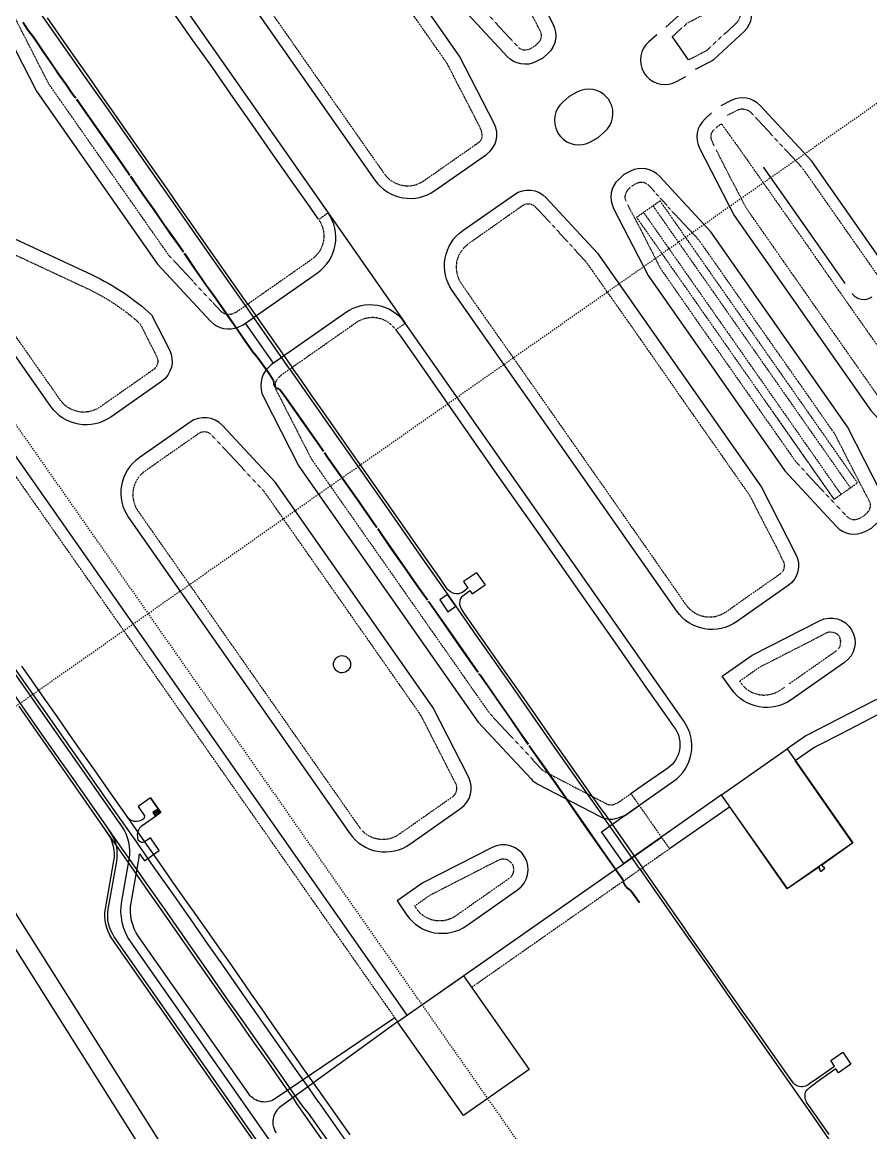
# Model space of a CAD drawing. Header units: millimetres. Extents: x 152904052 to 153933663, y 538271515 to 539240469.
# Drawn here: x 153549156 to 153558042, y 539077776 to 539089405 of the extents above; entities that cross this region are included whole.
import ezdxf

# ---------------------------------------------------------------- set-up
doc = ezdxf.new("R2010")
doc.units = ezdxf.units.MM
doc.linetypes.add('HIDDEN', pattern=[5.08, 2.54, -2.54])
doc.layers.add('BORD', color=7, linetype='Continuous')

msp = doc.modelspace()

# ---------------------------------------------------------------- linework, layer by layer
at = {"layer": 'BORD', "color": 8, "linetype": 'HIDDEN', "ltscale": 5}
for p, q in [((153513611.8, 539057402), (153636484.6, 539143438.5)), ((153516059.1, 539132362.1), (153567681, 539058638.4))]:
    msp.add_line(p, q, dxfattribs=at)
at = {"layer": 'BORD', "color": 133}
for p, q in [((153551956.2, 539085774.3), (153551493.5, 539086437.4)), ((153551518, 539086453.7), (153551982.9, 539085790.8)), ((153550499.7, 539081284.1), (153550608.7, 539081128.4)), ((153550580, 539081169.4), (153550522.7, 539081129.2)), ((153550522.7, 539081129.2), (153550551.4, 539081088.3)), ((153550542.7, 539081118.2), (153550535.3, 539081113)), ((153550594.8, 539081130.9), (153550536.6, 539081126.8)), ((153550608.7, 539081128.4), (153550551.4, 539081088.3)), ((153550577.6, 539081155.5), (153550553.8, 539081102.2)), ((153555626, 539080533.6), (153555221.2, 539081112.2)), ((153555246.4, 539081128.4), (153555650.6, 539080549.7))]:
    msp.add_line(p, q, dxfattribs=at)
at = {"layer": 'BORD', "color": 133, "ltscale": 10}
msp.add_line((153555254, 539073485), (153552029.6, 539078085.6), dxfattribs=at)
at = {"layer": 'BORD', "color": 137, "flags": 128}
for points in [[(153553185.9, 539079008.2), (153539368.5, 539098741.6, 0.4142136), (153538741.7, 539098852.1), (153537300, 539097842.6)], [(153550421.3, 539090171.9, 0.4139326), (153549794.9, 539090282), (153549017.8, 539089737.9, 0.3741522), (153548935.4, 539089406.7), (153549305.5, 539088682), (153550573.1, 539086871.7), (153551127.5, 539086276, 0.3196509), (153551423, 539086215.3), (153551469.8, 539086236.1), (153552248, 539086781, 0.4142136), (153552358.6, 539087407.7), (153553167.3, 539086252.7, 0.4142136), (153552540.6, 539086363.2), (153551762.4, 539085818.3), (153551726.9, 539085781.3, 0.3196509), (153551682.8, 539085483), (153552052.9, 539084758.2), (153553930.4, 539082077), (153554484.8, 539081481.3, 0.0850687), (153554554.7, 539081428), (153555200.2, 539081090.5, 0.2283723), (153555425.8, 539081083.1), (153555472.7, 539081103.8), (153555616.5, 539081204.5)]]:
    msp.add_lwpolyline(points, format="xyb", dxfattribs=at)
at = {"layer": 'BORD', "color": 133, "linetype": 'HIDDEN', "flags": 128}
for points in [[(153553087.6, 539078939.4), (153539270.2, 539098672.8, 0.4142136), (153538852.3, 539098746.4), (153537386.1, 539097719.7)], [(153552625.2, 539091420.4), (153553814.7, 539089721.6), (153554345.7, 539089148, 0.3366091), (153554470.8, 539089125.9), (153554519.5, 539089150.9), (153554559.6, 539089188.1, 0.3366091), (153554581.7, 539089313.2), (153554224.3, 539090008.4), (153554118.3, 539090159.7)], [(153552358.6, 539087407.7), (153552260.3, 539087338.9, -0.4142136), (153552186.6, 539086921), (153551395.8, 539086367.3), (153551362.3, 539086352.5, -0.3196509), (153551237.3, 539086378.2), (153550690, 539086966.2), (153549434.4, 539088759.5), (153549069, 539089474.9, -0.3741522), (153549103.8, 539089615.1), (153549906.6, 539090177.1, -0.4147044), (153550324.7, 539090103)], [(153555964.8, 539089253), (153556118.4, 539089395.3), (153556496.7, 539089589.7, -0.8723318), (153556633, 539089394.9), (153556321, 539089106), (153556134.8, 539089010.3)], [(153559002.7, 539084914.5), (153559081, 539084987, 0.3366197), (153559109.4, 539085147.8), (153558751.1, 539085844.8), (153557329.4, 539087875.2), (153556797, 539088450.3, 0.3366197), (153556636.2, 539088478.7), (153556541.2, 539088429.8)], [(153553167.3, 539086252.7), (153553069, 539086183.9, 0.4142136), (153552651.2, 539086257.5), (153551860.4, 539085703.8), (153551835, 539085677.4, 0.3196509), (153551816.4, 539085551.2), (153552181.8, 539084835.8), (153554047.3, 539082171.5), (153554594.6, 539081583.5, 0.0850687), (153554624.2, 539081560.9), (153555269.7, 539081223.4, 0.2283723), (153555365.1, 539081220.3), (153555398.6, 539081235.1), (153555530.4, 539081327.4), (153555934.8, 539080749.9), (153553861.7, 539079298.3)]]:
    msp.add_lwpolyline(points, format="xyb", dxfattribs=at)
at = {"layer": 'BORD', "color": 137}
for points in [[(153546227, 539096164.4), (153552358.6, 539087407.7)], [(153552540.6, 539086363.2), (153551786.9, 539085835.5), (153551494.4, 539086253.3), (153552248, 539086781)], [(153556478.9, 539081314), (153557167, 539081795.8)]]:
    msp.add_lwpolyline(points, dxfattribs=at)
at = {"layer": 'BORD', "color": 133}
for points in [[(153550198.4, 539080988.7), (153541467.3, 539093458)], [(153552258.6, 539087337.7), (153552253.6, 539087346.2), (153552170.3, 539087467.4), (153551982.7, 539087733.6), (153551785.4, 539088017.9), (153551565.4, 539088332.7), (153551340.5, 539088651.3), (153551140.5, 539088939.7)], [(153557773.1, 539086670.4), (153557734.8, 539086724.2), (153557441.7, 539087143.1), (153557153.1, 539087554.4), (153556921.4, 539087885.2), (153556922.1, 539087885.9)], [(153553068.4, 539086183.5), (153553076.1, 539086173.3), (153553117.3, 539086116.1), (153553305.6, 539085848.7), (153553663.7, 539085335.9), (153553886.9, 539085015.7), (153554176.7, 539084600.5), (153554548.1, 539084073.3), (153554857.4, 539083630.9), (153555100.1, 539083283.9), (153555365.4, 539082907), (153555694.1, 539082433.7), (153555878.3, 539082171.1), (153555977, 539082029.1), (153555996, 539082001.1), (153556010, 539081977.9), (153556021, 539081955.6), (153556030.4, 539081927.7), (153556036, 539081904.7), (153556041, 539081874.5), (153556042.4, 539081844.3), (153556041.4, 539081816.7), (153556037.8, 539081782.7), (153556030.9, 539081756.2), (153556020.9, 539081726.9), (153556010.2, 539081704.3), (153555996.4, 539081681.2), (153555979.1, 539081654.1), (153555960.5, 539081632.5), (153555940.8, 539081615.3), (153555915.1, 539081594.7), (153555870.2, 539081562.9), (153555673.4, 539081426.4), (153555530.7, 539081327)], [(153553913.8, 539083640.4), (153554004.2, 539083513.3)], [(153555933.5, 539080751.8), (153556563.6, 539081190.7), (153557167.2, 539080334.5), (153557493.8, 539080558.9), (153557508.4, 539080538.5), (153557502.7, 539080534.4), (153557517.3, 539080514), (153557562.6, 539080545.6), (153557547.9, 539080566.4), (153557542.3, 539080562.2), (153557528.3, 539080582.8), (153557852.3, 539080812.4), (153557250.9, 539081673.1), (153557435.9, 539081804.8), (153557453.9, 539081814.6), (153557507, 539081842.3), (153557728.8, 539081955.5), (153558130.7, 539082163.2)], [(153557443, 539078320.1), (153557663, 539078474.7), (153557623.3, 539078533.1), (153557748, 539078620.4), (153557834.2, 539078496.3), (153557702.9, 539078405.8), (153557675.2, 539078446.2), (153557461.6, 539078295.1)]]:
    msp.add_lwpolyline(points, dxfattribs=at)
at = {"layer": 'BORD', "color": 133, "ltscale": 10, "flags": 128}
for points in [[(153551140.5, 539088939.7), (153550940.9, 539089221.1), (153550665.1, 539089616.5), (153550387.7, 539090012.8), (153550155.6, 539090345.4), (153549941.2, 539090650.3), (153549705.9, 539090986.3), (153549463.5, 539091332.6), (153549206.2, 539091701.5), (153549053.7, 539091917.9)], [(153551493.5, 539086437.4), (153551277.1, 539086745.1), (153551071.2, 539087040.7), (153550861.4, 539087339.8), (153550617.9, 539087688), (153550404.5, 539087991.9), (153550206.1, 539088277.7), (153550016.8, 539088547.3), (153549844.4, 539088792.8), (153549633.2, 539089093), (153549421.3, 539089395.7), (153549261.2, 539089624.2)], [(153549716.3, 539088609.3), (153549708.3, 539088620.2), (153549673.3, 539088667), (153549619, 539088745.2), (153549544.4, 539088851.3), (153549468.8, 539088960.9), (153549385.7, 539089082.4), (153549294, 539089216.4), (153549259.3, 539089266.2), (153549230.7, 539089303.2), (153549212.6, 539089328.7), (153549186.7, 539089367.2), (153549164.6, 539089398.3), (153549162.2, 539089401.8)], [(153549720.3, 539088612.1), (153549712.2, 539088623.1), (153549677.3, 539088669.8), (153549623, 539088748), (153549548.4, 539088854.1), (153549472.8, 539088963.7), (153549389.5, 539089085.5), (153549298, 539089219.2), (153549263.3, 539089269.1), (153549234.6, 539089306.1), (153549216.6, 539089331.4), (153549190.7, 539089370), (153549168.5, 539089401.1), (153549166.2, 539089404.5)], [(153551518, 539086453.7), (153551411.2, 539086606.9), (153551271, 539086806.9), (153551150.4, 539086979.1), (153551033.7, 539087145.6), (153550922.5, 539087305.8), (153550803.5, 539087473.5), (153550676.1, 539087657.1), (153550540.3, 539087850.5), (153550402.8, 539088047.9), (153550270.6, 539088235.6), (153550126.2, 539088442.6), (153550001, 539088621.4), (153549862.6, 539088819.2), (153549717.7, 539089024.7), (153549563.3, 539089245.3), (153549421.6, 539089449.4)], [(153556134.8, 539089010.3), (153555964.8, 539089253)], [(153550283, 539087800.9), (153550268.1, 539087822.5), (153550166.7, 539087968.2), (153550089.4, 539088080), (153550019, 539088179.8), (153549951.2, 539088274), (153549867.9, 539088394.5), (153549787.9, 539088508.3), (153549750.1, 539088563.5), (153549726.1, 539088596)], [(153550287, 539087803.7), (153550272.1, 539087825.3), (153550170.7, 539087970.9), (153550093.4, 539088082.7), (153550023, 539088182.6), (153549955.1, 539088276.8), (153549871.9, 539088397.2), (153549791.9, 539088511.1), (153549754, 539088566.3), (153549730.1, 539088598.8)], [(153550845.3, 539086996.9), (153550845, 539086997.4), (153550797.8, 539087065.9), (153550720.8, 539087173.5), (153550636.2, 539087292.5), (153550536.6, 539087437.9), (153550423.1, 539087599.2), (153550331.5, 539087731), (153550291.6, 539087788.6)], [(153550849.3, 539086999.7), (153550849, 539087000.1), (153550801.8, 539087068.7), (153550724.8, 539087176.4), (153550640.2, 539087295.3), (153550540.6, 539087440.7), (153550427.1, 539087601.9), (153550335.5, 539087733.7), (153550295.6, 539087791.4)], [(153551582.7, 539085937.9), (153551490.2, 539086066.9), (153551413.9, 539086179.3), (153551314.4, 539086322.4), (153551234.7, 539086435.4), (153551144.6, 539086564.2), (153551083.4, 539086650.5), (153550965.8, 539086816.9), (153550878.2, 539086948.8), (153550853.5, 539086985)], [(153551586.7, 539085940.8), (153551494.2, 539086069.7), (153551417.9, 539086182), (153551318.5, 539086325.2), (153551238.7, 539086438.2), (153551148.6, 539086567), (153551087.4, 539086653.3), (153550969.8, 539086819.7), (153550882.2, 539086951.5), (153550857.5, 539086987.7)], [(153551582.7, 539085937.9), (153551622.3, 539085884.1), (153551730, 539085733.9), (153551776.8, 539085663.4), (153551781.2, 539085656.9), (153551784, 539085652.4), (153551785.5, 539085647.6), (153551786.4, 539085641.3), (153551786.1, 539085635.3), (153551787, 539085624.8), (153551788.9, 539085613.7), (153551792.3, 539085604.9), (153551799.7, 539085592), (153551806.2, 539085583.3), (153551813.4, 539085575.3), (153551821.4, 539085571.6), (153551831.2, 539085567.9), (153551838.9, 539085565.9), (153551845.3, 539085562.8), (153551851.3, 539085557.1), (153551894.7, 539085498), (153552054.4, 539085271.8), (153552262.5, 539084976.4), (153552308.4, 539084909.2)], [(153551586.7, 539085940.8), (153551626.3, 539085887), (153551734, 539085736.7), (153551780.9, 539085666.1), (153551785.3, 539085659.6), (153551788.5, 539085654.5), (153551790.3, 539085648.7), (153551791.4, 539085641.6), (153551791.1, 539085635.4), (153551791.9, 539085625.4), (153551793.6, 539085615.1), (153551796.8, 539085607), (153551803.8, 539085594.7), (153551810, 539085586.4), (153551816.4, 539085579.3), (153551823.3, 539085576.2), (153551832.7, 539085572.6), (153551840.6, 539085570.6), (153551848.1, 539085566.9), (153551855, 539085560.4), (153551898.7, 539085500.9), (153552058.4, 539085274.7), (153552266.6, 539084979.2), (153552312.5, 539084911.9)], [(153551956.2, 539085774.3), (153552067, 539085615.9), (153552263.7, 539085335.2), (153552493.6, 539085007.1), (153552715.2, 539084690.6), (153552969.4, 539084325.9), (153553331.1, 539083810.8), (153553630.5, 539083383.2), (153553907.2, 539082988.5), (153554264.9, 539082477.4), (153554703.8, 539081850.4), (153555045.3, 539081363.4), (153555221.2, 539081112.2)], [(153553913.8, 539083640.4), (153553776.3, 539083549.7), (153553824, 539083479.9), (153553806.1, 539083464.9), (153553784.3, 539083449), (153553769, 539083438.3), (153553755, 539083430.2), (153553736.7, 539083422.4), (153553724, 539083420.1), (153553700.8, 539083420.5), (153553678.8, 539083424), (153553662.1, 539083430.1), (153553642.3, 539083440.8), (153553624.8, 539083453), (153553610.6, 539083466.5), (153553525.6, 539083589.1), (153553382, 539083792.2), (153553249.1, 539083982), (153553099.1, 539084196.5), (153552966.1, 539084388.2), (153552851.6, 539084551.2), (153552736.5, 539084714.4), (153552562.7, 539084962.2), (153552442.6, 539085134), (153552315.4, 539085317.3), (153552194, 539085490.6), (153552079.4, 539085653.1), (153551982.9, 539085790.8)], [(153552317, 539084896.5), (153552350.5, 539084847.4), (153552657, 539084413.7), (153552859.1, 539084123), (153552866.3, 539084112.7)], [(153552321.1, 539084899.2), (153552354.5, 539084850.2), (153552661.1, 539084416.5), (153552863.1, 539084125.7), (153552870.3, 539084115.4)], [(153552875.5, 539084099.5), (153552918.6, 539084037.8), (153553010.8, 539083903.1), (153553156.4, 539083695.7), (153553282.7, 539083514.3), (153553396, 539083354.1)], [(153552879.5, 539084102.2), (153552922.6, 539084040.6), (153553014.8, 539083905.9), (153553160.4, 539083698.5), (153553286.7, 539083517.2), (153553400.1, 539083356.9)], [(153552262.8, 539078092.2), (153552157.1, 539078245.6), (153552011.4, 539078451.9), (153551836.8, 539078700.6), (153551626.6, 539079002.1), (153551439.7, 539079269.1), (153551281.7, 539079495.3), (153551104.4, 539079749.5), (153550924.4, 539080006.1), (153550729.4, 539080284), (153550538.7, 539080555.6), (153550355.4, 539080818.1), (153550197.4, 539081044.6), (153550069.7, 539081226), (153549893.7, 539081477.5), (153549741.3, 539081695.2), (153549592.8, 539081906.9), (153549416, 539082158.4), (153549247.3, 539082400.5), (153549068.1, 539082656), (153548901.1, 539082894.6), (153548706.6, 539083171.5), (153548565.5, 539083372.4), (153548416.6, 539083585.7)], [(153548314.7, 539083440.8), (153548431.7, 539083273.5), (153548572.2, 539083074.1), (153548722.9, 539082858.4), (153548907.3, 539082596.1), (153549119.3, 539082293.6), (153549279.2, 539082065.3), (153549481.9, 539081776.2), (153549685, 539081486.2), (153549855.9, 539081243.3), (153550035.9, 539080985.7), (153550178.7, 539080781.6), (153550327.8, 539080569.5), (153550468.1, 539080368.1), (153550669.6, 539080082.3), (153550827.3, 539079855.7), (153550963, 539079661.2), (153551128.6, 539079425.7), (153551289.9, 539079193.7), (153551454.9, 539078960.3), (153551679.6, 539078639.8), (153551860.9, 539078381.5), (153552026.4, 539078146), (153552095.6, 539078049.9)], [(153555246.4, 539081128.4), (153555118.1, 539081311.2), (153554908.7, 539081612.6), (153554759.1, 539081826.3), (153554553.8, 539082118.3), (153554387, 539082357.5), (153554199.2, 539082624.8), (153554011.2, 539082894.4), (153553784.6, 539083217.5), (153553762, 539083252.1), (153553754.4, 539083266.5), (153553745.7, 539083286.4), (153553739.7, 539083304.7), (153553739.2, 539083322.8), (153553741.5, 539083343.8), (153553746.3, 539083364.9), (153553754.5, 539083380.6), (153553762.1, 539083390.6), (153553771.8, 539083400.2), (153553843.9, 539083454.4), (153553868.8, 539083419.5), (153554004.2, 539083513.3)], [(153553405.1, 539083341.3), (153553409.9, 539083334.6), (153553570.6, 539083104.8), (153553733.2, 539082870.8), (153553899.8, 539082634.4), (153553926.2, 539082596.4)], [(153553409.1, 539083344.1), (153553413.9, 539083337.4), (153553574.6, 539083107.6), (153553737.2, 539082873.6), (153553903.9, 539082637.2), (153553930.2, 539082599.3)], [(153549149, 539082662.5), (153549225.2, 539082553.5), (153549382.9, 539082328.6), (153549528.1, 539082119.9), (153549649.6, 539081948.1), (153549770.9, 539081773.3), (153549909, 539081576.9), (153550059.5, 539081361.9), (153550227.1, 539081122.1), (153550362.4, 539080928.8), (153550502.4, 539080730), (153550619.4, 539080563.1), (153550731.2, 539080401.8), (153550866, 539080210.3), (153550970.1, 539080061.7), (153551112.6, 539079859.5), (153551217.7, 539079710.2), (153551322.3, 539079561.3), (153551447.4, 539079382.1), (153551555.2, 539079228.5), (153551666.3, 539079069.5), (153551771.4, 539078917), (153551900.9, 539078733.3), (153552031.1, 539078545.2), (153552125.5, 539078409.2), (153552320.3, 539078133)], [(153553935.2, 539082583.6), (153553946.5, 539082567.2), (153554048.2, 539082423.6), (153554151.4, 539082276.8), (153554272.2, 539082102.2), (153554388.1, 539081932.9), (153554452, 539081841.9)], [(153553939.2, 539082586.4), (153553950.6, 539082570), (153554052.2, 539082426.4), (153554155.5, 539082279.6), (153554276.3, 539082105), (153554392.1, 539081935.8), (153554456.1, 539081844.7)], [(153552029.6, 539078085.6), (153552002.9, 539078126.8), (153551893.7, 539078280.9), (153551731.2, 539078514.9), (153551570.7, 539078740.1), (153551416.2, 539078961.7), (153551294, 539079136.3), (153551161.6, 539079325.6), (153550997.7, 539079560.2), (153550836.5, 539079791.5), (153550645.8, 539080064.8), (153550471.4, 539080314.6), (153550331.7, 539080514.9), (153550160.5, 539080759.8), (153550001.5, 539080986.5), (153549825, 539081238.9), (153549657.2, 539081479.4), (153549488.5, 539081722.1), (153549306.6, 539081981.6), (153549123.5, 539082242.7)], [(153554461, 539081829.2), (153554479.8, 539081802.4), (153554623.6, 539081597.3), (153554775.2, 539081380.3), (153554907.2, 539081189.6), (153555045.5, 539080991.7), (153555200.2, 539080768.7), (153555362.1, 539080538.5), (153555441.3, 539080425.2), (153555444.5, 539080416.7), (153555449.3, 539080401.7), (153555456.2, 539080384), (153555463.9, 539080369.9), (153555472.9, 539080357), (153555484.1, 539080344.9), (153555498.9, 539080335.1), (153555511.6, 539080324.5), (153555522.4, 539080312.9), (153555542.7, 539080284.6), (153555615, 539080183.8)], [(153554465.1, 539081831.9), (153554483.8, 539081805.3), (153554627.7, 539081600.1), (153554779.2, 539081383.2), (153554911.3, 539081192.4), (153555049.5, 539080994.5), (153555204.3, 539080771.5), (153555366.1, 539080541.3), (153555445.7, 539080427.5), (153555449.2, 539080418.4), (153555454, 539080403.3), (153555460.6, 539080386.1), (153555468.1, 539080372.5), (153555476.7, 539080360.1), (153555487.3, 539080348.7), (153555501.8, 539080339.1), (153555515, 539080328.1), (153555526.2, 539080316.1), (153555546.7, 539080287.5), (153555618.9, 539080186.7)], [(153555625.9, 539080533.7), (153555778.9, 539080315.8), (153556067.7, 539079902.3), (153556358.5, 539079486), (153556594.8, 539079148.1), (153556810.4, 539078840.2), (153557097.4, 539078431.8), (153557260.1, 539078199.8), (153557434.8, 539077950.2), (153557670.4, 539077610.5), (153557939.3, 539077229.7), (153558222.9, 539076823.8), (153558496, 539076434.2), (153558777.7, 539076032.4)], [(153557443, 539078320.1), (153557385.4, 539078278.3), (153557366.7, 539078268.7), (153557356.9, 539078264.7), (153557340.7, 539078259.8), (153557326.9, 539078257.9), (153557312.4, 539078258.5), (153557291.8, 539078262.3), (153557268.2, 539078269.6), (153557248.4, 539078281.2), (153557233.2, 539078295.4), (153557220.6, 539078308.8), (153557169.6, 539078381.5), (153557112.7, 539078464.8), (153557021.2, 539078596.5), (153556940.7, 539078710.5), (153556875.2, 539078801.4), (153556785.3, 539078930.1), (153556710.2, 539079036.4), (153556608.3, 539079182), (153556528.7, 539079294.8), (153556437.2, 539079425.3), (153556362.3, 539079533), (153556254.5, 539079686.7), (153556144.9, 539079843.7), (153556066.2, 539079956.3), (153555964.6, 539080101.3), (153555853.1, 539080261.2), (153555763.1, 539080388.8), (153555650.6, 539080549.7)], [(153557606.3, 539077757.7), (153557525, 539077875.3), (153557393.5, 539078061.9), (153557370.5, 539078096.2), (153557364.3, 539078110.6), (153557356.4, 539078132.2), (153557353.9, 539078146.7), (153557353.2, 539078162.9), (153557355.2, 539078183.3), (153557359.2, 539078198.8), (153557362.9, 539078209), (153557370.5, 539078222.3), (153557381.4, 539078233.7), (153557397.2, 539078247.4), (153557428, 539078270.9), (153557461.6, 539078295.1)], [(153552262.8, 539078092.2), (153552531.2, 539077711)], [(153552320.3, 539078133), (153552586.9, 539077753.6)], [(153552095.6, 539078049.9), (153552149.1, 539077982.7), (153552193.4, 539077922.1), (153552286.5, 539077791.2), (153552423.1, 539077599), (153552560.6, 539077404.1), (153552643, 539077286.5), (153552633.4, 539077287.3), (153552630.2, 539077281.9)]]:
    msp.add_lwpolyline(points, dxfattribs=at)
at = {"layer": 'BORD', "color": 137}
for points in [[(153553145.6, 539091810.3), (153554353, 539090086), (153554715.1, 539089381.7, -0.3366091), (153554661.5, 539089078), (153554606.3, 539089026.9), (153554539.4, 539088992.5, -0.3366091), (153554235.7, 539089046.1), (153553697.7, 539089627.2), (153552490.3, 539091351.5)], [(153550911.4, 539090520.6), (153552850, 539087751.8, 0.4142136), (153553476.8, 539087641.3), (153554017.4, 539088019.9, 0.374922), (153554097.9, 539088345.4), (153553735.9, 539089049.6), (153553105.3, 539089950.2, 0.1316525), (153552141.7, 539090758.8), (153551141.7, 539091225.1)], [(153555895.3, 539089352.3), (153556041.3, 539089487.5, -0.0681867), (153556058.2, 539089499.3), (153556441.8, 539089696.4, -0.8723318), (153556714.6, 539089306.9), (153556398.2, 539089013.9, -0.0681867), (153556381.3, 539089002), (153556204.2, 539088911.1)], [(153555801.5, 539089272.7), (153555718.3, 539089199.9, 0.352496), (153555662.8, 539088885), (153555676, 539088860.8), (153555694.2, 539088840.1, 0.352496), (153556009.1, 539088784.5), (153556105.9, 539088837.9)], [(153558969.6, 539084748.1), (153559027.7, 539084777.9, 0.0680987), (153559044.6, 539084789.8), (153559162.6, 539084899, 0.3366197), (153559216.1, 539085202.7), (153558854, 539085906.9), (153557423, 539087950.7), (153556885, 539088531.8, 0.3366197), (153556581.3, 539088585.4), (153556471.7, 539088529)], [(153556373.5, 539088455.7), (153556303.5, 539088390.9, 0.3366091), (153556250, 539088087.2), (153556612, 539087382.9), (153558043.1, 539085339.1), (153558581.1, 539084758, 0.3366091), (153558884.8, 539084704.5), (153558969.6, 539084748.1)], [(153561914.7, 539079217.8), (153561640, 539079025.4), (153561479.4, 539079254.7), (153560885.5, 539078838.9), (153558909.5, 539081660.9), (153558371.6, 539082242, 0.3366197), (153558067.8, 539082295.5), (153557363.6, 539081933.5), (153557167, 539081795.8), (153557855.3, 539080812.8), (153557167.2, 539080331), (153556478.9, 539081314), (153555455, 539080597), (153555222.7, 539080928.8), (153555976.3, 539081456.5, 0.4142136), (153556086.8, 539082083.2), (153553167.3, 539086252.7)]]:
    msp.add_lwpolyline(points, format="xyb", dxfattribs=at)
at = {"layer": 'BORD', "color": 133, "linetype": 'HIDDEN', "flags": 128}
for points in [[(153553839.2, 539088078), (153553932.3, 539088144), (153553946.6, 539088155.3), (153553956.6, 539088166.7), (153553965.8, 539088181.4), (153553970.6, 539088194.8), (153553972.3, 539088207.9), (153553973.5, 539088224.6), (153553971, 539088240.1), (153553965.7, 539088263), (153553959.7, 539088282.7), (153553948.1, 539088307.9), (153553866.6, 539088468.6), (153553701.3, 539088785.9), (153553614.2, 539088956.6), (153553604.3, 539088974.8), (153553591.8, 539088993.4), (153553459.9, 539089180.6), (153553280.8, 539089436.8), (153553112.4, 539089678.6), (153552960.7, 539089892), (153552916.5, 539089952.2), (153552889, 539089988), (153552875.7, 539090003.9)], [(153551788.6, 539089473.8), (153551978.6, 539089202), (153552184.9, 539088905.9), (153552374.1, 539088636.3), (153552604.4, 539088308.4), (153552805.8, 539088019.8), (153552905.4, 539087878.6), (153552938.1, 539087831.9), (153552956.4, 539087808.4), (153552972.3, 539087789.1), (153552986.5, 539087773.9), (153553007, 539087755.6), (153553030.4, 539087739.4), (153553055.5, 539087725.3), (153553086.1, 539087711.5), (153553122, 539087700), (153553159.2, 539087693.4), (153553194.1, 539087691.1), (153553229, 539087693.6), (153553263.3, 539087699.7), (153553299.7, 539087712), (153553340, 539087731.8), (153553377.9, 539087755.8), (153553839.2, 539088078)], [(153556402.9, 539088112.4), (153556386.8, 539088143.8), (153556374.8, 539088173), (153556371.6, 539088189.2), (153556369.8, 539088208.1), (153556371.3, 539088226.8), (153556375.1, 539088241.4), (153556383.2, 539088256.4), (153556391.4, 539088269), (153556406, 539088285.8), (153556423.7, 539088302), (153556443.2, 539088317.4), (153556468.1, 539088335.5), (153556475.4, 539088340), (153556480.2, 539088339), (153556653.6, 539088097.5), (153556859.3, 539087805.3), (153557075, 539087497.7), (153557349.1, 539087107.7), (153557624.4, 539086712), (153557966.5, 539086224.9), (153558277.5, 539085781.5), (153558606.2, 539085313), (153558848.9, 539084965.5), (153558895.9, 539084896.9), (153558899.4, 539084889.5), (153558900.4, 539084887.3), (153558897.8, 539084881.5), (153558893.8, 539084877.8), (153558857.1, 539084856.8), (153558818.1, 539084837.6), (153558791.6, 539084827.4), (153558772.5, 539084823.1), (153558752.2, 539084824.6), (153558729.5, 539084831), (153558706.9, 539084843.7), (153558685.2, 539084862.4), (153558653.4, 539084896.2), (153558577.3, 539084976.6), (153558370, 539085201.6), (153558213.1, 539085372.1), (153558171.3, 539085419.4), (153558151.8, 539085442.4), (153558131.4, 539085469.9), (153558072.7, 539085555.2), (153557915.8, 539085778.1), (153557718.2, 539086059.8), (153557475.2, 539086405.6), (153557150.5, 539086869.3), (153556804.5, 539087364.8), (153556753.8, 539087437.3), (153556740.9, 539087456.3), (153556731.6, 539087472.6), (153556693.2, 539087545.2), (153556537.9, 539087844.8), (153556424.3, 539088068)], [(153555495.4, 539087493), (153555621.2, 539087255.2), (153555695.7, 539087108.3), (153555817.5, 539086868.5), (153555832.3, 539086840.6), (153555846, 539086818.5), (153555861.6, 539086796.1), (153556024.1, 539086561.8), (153556260, 539086222.9), (153556496.4, 539085887), (153556806.9, 539085444.2), (153557142.1, 539084966.7), (153557254.7, 539084806.6), (153557265.8, 539084792.2), (153557276.5, 539084781.2), (153557400.4, 539084647.4), (153557642.8, 539084386.1), (153557783.1, 539084237.9), (153557812.1, 539084213.7), (153557840.3, 539084199.6), (153557857.3, 539084197.2), (153557880.3, 539084198), (153557909.6, 539084205), (153557933.7, 539084215.7), (153557959, 539084230.6), (153557980.4, 539084245.9), (153557999.5, 539084262.8), (153558015.1, 539084279.9), (153558026.7, 539084297.3), (153558034.8, 539084317.6), (153558038.9, 539084339), (153558038.4, 539084356.9), (153558031, 539084382.7), (153558013.9, 539084418.9), (153557984.6, 539084472.3), (153557894.2, 539084646.8), (153557796.2, 539084838.2), (153557713.8, 539084999.2), (153557673.9, 539085076.4), (153557663.9, 539085093.2), (153557649.4, 539085116.2), (153557617.7, 539085161.3), (153557476.4, 539085364.4), (153557297.5, 539085619.4), (153557009.6, 539086029.5), (153556707.6, 539086460.7), (153556461.6, 539086812.9), (153556260.1, 539087099.5), (153556248.2, 539087115.4), (153556224.7, 539087143.7), (153556114.8, 539087260.7), (153555969.8, 539087417), (153555840.3, 539087560.8), (153555721.9, 539087692.1), (153555701.2, 539087709.1), (153555674.5, 539087723.1), (153555648.6, 539087728.3), (153555621.6, 539087726), (153555596.8, 539087719.7), (153555571.2, 539087708.5), (153555545.6, 539087692.1), (153555527.1, 539087677.1), (153555509.6, 539087660.5), (153555492.2, 539087643.2), (153555482.9, 539087628.3), (153555474.8, 539087610.2), (153555468.1, 539087586.8), (153555467.1, 539087569.2), (153555469.5, 539087551.4), (153555477.6, 539087530.6)], [(153554377.9, 539087471.9), (153554412, 539087495.5), (153554429.1, 539087502.1), (153554450.8, 539087504.3), (153554472.2, 539087502.5), (153554492.8, 539087497.5), (153554508, 539087489.3), (153554527.3, 539087473), (153554558.2, 539087443.3), (153554703.6, 539087285.6), (153554974, 539086988.9), (153555046.8, 539086911.6), (153555058.1, 539086898.2), (153555073, 539086877.6), (153555137.5, 539086786.3), (153555413.9, 539086393.4), (153555652.4, 539086054.1), (153555927.4, 539085659.2), (153556164.8, 539085319), (153556481.6, 539084867.5), (153556750, 539084483.9), (153556761.7, 539084467.9), (153556771, 539084453.6), (153556791.1, 539084416.6), (153556867.2, 539084266.4), (153557081.2, 539083854.4)], [(153555588.6, 539087362.6), (153555834.3, 539087534.7)], [(153555834.3, 539087534.7), (153557902.3, 539084581.2)], [(153555837.2, 539087530.6), (153557902.3, 539084581.2)], [(153554377.9, 539087471.9), (153554157.2, 539087315.7), (153553829.1, 539087085.1), (153553807.3, 539087067.2), (153553783.7, 539087045.1), (153553764, 539087023.4), (153553750.1, 539087002.9), (153553734.2, 539086978), (153553722.6, 539086952.7), (153553712, 539086923), (153553705.4, 539086897.3), (153553702, 539086864.1), (153553701.4, 539086832.3), (153553702.7, 539086803.5), (153553708.8, 539086771.8), (153553716.6, 539086746.2), (153553727, 539086716.9), (153553740.9, 539086689.1), (153553763.8, 539086654.1), (153553882.9, 539086482.2), (153554221.2, 539086001.2), (153554594.5, 539085467.8), (153555072.2, 539084785.8), (153555502.4, 539084170.6), (153555742.4, 539083827.8), (153556096.6, 539083319), (153556115, 539083294.6), (153556131, 539083275.8), (153556144.5, 539083261.9), (153556158.6, 539083249.6), (153556176.9, 539083235.9), (153556197.5, 539083221.4), (153556221.5, 539083208.3), (153556245.2, 539083197.3), (153556269.3, 539083189.1), (153556295.6, 539083183.8), (153556323.1, 539083179.2), (153556352.5, 539083176.8), (153556380.5, 539083178.5), (153556412.5, 539083183.1), (153556441.3, 539083190.6), (153556472.1, 539083201.9), (153556502.5, 539083216.9), (153556532.3, 539083234.9), (153556587.4, 539083274.1), (153556733.6, 539083377.7), (153556952.8, 539083530.6), (153557089, 539083625.6), (153557105.2, 539083638.3), (153557117.6, 539083650.8), (153557128.4, 539083667), (153557133.6, 539083683.2), (153557136.8, 539083699.4), (153557137.7, 539083717), (153557137.1, 539083733.1), (153557132.7, 539083751.1), (153557115.5, 539083784.1), (153557081.2, 539083854.4)], [(153555662.3, 539087414.2), (153557085, 539085382.3)], [(153555760.6, 539087483), (153557183.3, 539085451.1)], [(153555588.6, 539087362.6), (153557656.6, 539084409.1)], [(153557183.3, 539085451.1), (153557828.6, 539084529.6)], [(153557011.3, 539085330.7), (153557656.6, 539084409.1)], [(153557085, 539085382.3), (153557730.3, 539084460.7)], [(153557656.6, 539084409.1), (153557902.3, 539084581.2)], [(153557185.9, 539082475.8), (153557339.3, 539082583.9), (153557624.4, 539082784.1), (153557668.4, 539082813.2), (153557687.3, 539082827.7), (153557699.6, 539082839.4), (153557714.8, 539082857), (153557721.7, 539082874.9), (153557725.6, 539082895.9), (153557727.4, 539082918.3), (153557725.4, 539082941.1), (153557718.7, 539082962.9), (153557709.6, 539082980.1), (153557692.5, 539082995.7), (153557675.1, 539083004.9), (153557654.8, 539083012.3), (153557631.1, 539083017.3), (153557608.5, 539083018.1), (153557588.9, 539083014.4), (153557565.8, 539083004.6), (153557509.8, 539082974.4), (153557265.5, 539082848.8), (153556888.1, 539082656.1), (153556877.3, 539082650.2), (153556668.2, 539082504.7), (153556690, 539082475.5), (153556708.8, 539082452.5), (153556725.4, 539082434.8), (153556747, 539082418.3), (153556770.5, 539082403), (153556798.4, 539082388.9), (153556829.5, 539082375.9), (153556859.3, 539082367.6), (153556893.1, 539082361.4), (153556924.8, 539082359.7), (153556954.8, 539082361.8), (153556994.7, 539082368.4), (153557029.5, 539082378.7), (153557063.5, 539082393.2), (153557099.6, 539082414), (153557139.4, 539082442.2)]]:
    msp.add_lwpolyline(points, dxfattribs=at)
at = {"layer": 'BORD', "color": 137}
for points in [[(153555108.1, 539088153.6), (153555187.3, 539088197.2), (153555255.3, 539088256.7, 0.352496), (153555310.9, 539088571.7), (153555297.6, 539088595.8), (153555279.4, 539088616.5, 0.352496), (153554964.5, 539088672.1), (153554885.3, 539088628.5), (153554817.2, 539088569, 0.352496), (153554761.7, 539088254), (153554775, 539088229.9), (153554793.1, 539088209.1, 0.352496)], [(153557142, 539084708.2), (153557680, 539084127.1, 0.3366091), (153557983.7, 539084073.5), (153558050.6, 539084107.9), (153558105.8, 539084159, 0.3366091), (153558159.4, 539084462.7), (153557797.3, 539085167), (153556366.3, 539087210.8), (153555828.3, 539087791.9, 0.3366091), (153555524.6, 539087845.5), (153555457.7, 539087811.1), (153555402.4, 539087759.9, 0.3366091), (153555348.9, 539087456.2), (153555710.9, 539086751.9)], [(153556010.4, 539083238.3), (153553658.8, 539086596.8, -0.4142136), (153553769.3, 539087223.6), (153554310, 539087602.1, -0.3749329), (153554643.4, 539087566.5), (153555181.3, 539086985.4), (153556896.3, 539084536.1), (153557258.3, 539083831.8, -0.374922), (153557177.8, 539083506.4), (153556637.2, 539083127.8, -0.4142136)], [(153556799.8, 539082777.8), (153557506.2, 539083138.2, -0.9327554), (153557768.4, 539082702.2), (153557209.3, 539082310.7, -0.4142136), (153556582.6, 539082421.2), (153556486.5, 539082558.4)]]:
    msp.add_lwpolyline(points, format="xyb", close=True, dxfattribs=at)
at = {"layer": 'BORD', "color": 137, "flags": 128}
for points in [[(153549888.6, 539086758.6, -0.0774798), (153550510.2, 539086341.5), (153550697.5, 539085974.9, -0.3741522), (153550615.1, 539085643.6), (153550082.6, 539085270.8, -0.4142136), (153549455.9, 539085381.3), (153547976.9, 539087493.6, -0.767327), (153548071.2, 539087606.1)], [(153553829.2, 539081502.3), (153553459.1, 539082227), (153551807.2, 539084586.2), (153551252.8, 539085181.8, 0.3741522), (153550913.3, 539085217.7), (153550380.9, 539084844.9, 0.4142136), (153550270.4, 539084218.1), (153552587.6, 539080908.8, 0.4142136), (153553214.3, 539080798.2), (153553746.8, 539081171.1, 0.3741522)], [(153554075.9, 539080763.7), (153553351.2, 539080393.6), (153553080.9, 539080204.3), (153553184.1, 539080056.8, 0.4142136), (153553810.9, 539079946.3), (153554343.3, 539080319.1, 0.932954)]]:
    msp.add_lwpolyline(points, format="xyb", close=True, dxfattribs=at)
at = {"layer": 'BORD', "color": 133, "linetype": 'HIDDEN', "flags": 128}
for points in [[(153550389, 539086249.1), (153550563.9, 539085906.6, -0.3741522), (153550529, 539085766.5), (153549972, 539085376.5, -0.4142136), (153549554.2, 539085450.2), (153548203.8, 539087378.8), (153549825.2, 539086622.7, -0.0745749)], [(153553330.2, 539082149.5), (153551690.3, 539084491.6), (153551143, 539085079.6, 0.3741522), (153550999.4, 539085094.8), (153550442.3, 539084704.8, 0.4142136), (153550368.7, 539084287), (153552685.9, 539080977.6, 0.4142136), (153553103.7, 539080903.9), (153553660.8, 539081293.9, 0.3741522), (153553695.6, 539081434.1)], [(153554144.1, 539080630.1), (153553428.7, 539080264.7), (153553265.2, 539080150.2), (153553282.4, 539080125.7, 0.4142136), (153553700.2, 539080052), (153554257.3, 539080442, 0.932954)]]:
    msp.add_lwpolyline(points, format="xyb", close=True, dxfattribs=at)
at = {"layer": 'BORD', "color": 133, "ltscale": 10, "flags": 128}
for points in [[(153557845.9, 539086566.6, 0.4142136), (153558054.8, 539086529.7)], [(153556188.5, 539072149), (153556122.3, 539072243.6, 0.1989124), (153555873.7, 539072401.9), (153555371, 539072490.6, -0.1989124), (153555103.1, 539072661.2), (153550096.1, 539079812, -0.1992014), (153550027.5, 539080122.5), (153550116.4, 539080623.7, 0.1989819), (153550052.9, 539080911.5), (153550036.6, 539080934.9)], [(153556213.1, 539072166.2), (153556146.8, 539072260.8, 0.1989124), (153555879, 539072431.5), (153555376.2, 539072520.1, -0.1989124), (153555127.7, 539072678.4), (153550120.7, 539079829.2, -0.1992014), (153550057, 539080117.3), (153550145.9, 539080618.4, 0.1989819), (153550077.5, 539080928.7), (153550061.2, 539080952.1)]]:
    msp.add_lwpolyline(points, format="xyb", dxfattribs=at)
at = {"layer": 'BORD', "color": 137, "ltscale": 10, "flags": 128}
for points in [[(153553407.5, 539072848.9), (153546739.6, 539083421.2)], [(153553576.7, 539072955.6), (153546908.8, 539083527.9)]]:
    msp.add_lwpolyline(points, dxfattribs=at)
at = {"layer": 'BORD', "color": 133}
for points in [[(153553614.6, 539083233), (153553696.5, 539083290.4), (153553610.4, 539083413.2), (153553528.5, 539083355.9)], [(153550594.8, 539081130.9), (153550577.6, 539081155.5), (153550536.6, 539081126.8), (153550553.8, 539081102.2)]]:
    msp.add_lwpolyline(points, close=True, dxfattribs=at)
for points in [[(153550580, 539081169.4), (153550499.7, 539081284.1), (153550368.7, 539081192.3), (153550435.8, 539081096.5), (153550430.1, 539081064.4), (153550419.3, 539081056.8, -0.4142148), (153550252.2, 539081086.3)], [(153550551.4, 539081088.3), (153550412.4, 539080991, 0.312804), (153550365.1, 539080862.7)], [(153550383.1, 539080698.8), (153550435.6, 539080623.7), (153550591.3, 539080732.7), (153550499.5, 539080863.8), (153550444.4, 539080825.2, -0.527698), (153550367.2, 539080854.3, 0.0037964), (153550365.1, 539080862.7)]]:
    msp.add_lwpolyline(points, format="xyb", dxfattribs=at)
at = {"layer": 'BORD', "color": 133, "linetype": 'Continuous'}
for points in [[(153555824, 539073005.3, 0.4162083), (153555656.4, 539073035.4), (153555510.7, 539072933.4, -0.4142136), (153555023.3, 539073019.3), (153550293.2, 539079774.6, -0.1992013), (153550198.9, 539080201.2), (153550276.2, 539080637, 0.1992013), (153550198.4, 539080988.7), (153550180.9, 539081013.7)], [(153551529.1, 539078183.8), (153550375.1, 539079832, -0.1992013), (153550297.3, 539080183.7), (153550374.7, 539080619.5, 0.0349975), (153550383.1, 539080698.8, 0.0349975)], [(153553058.9, 539078980.3), (153551807.7, 539078134.7, -0.4142136), (153551529.1, 539078183.8)], [(153553087.6, 539078939.4), (153551865, 539078052.8, 0.4142136), (153551815.9, 539077774.3)]]:
    msp.add_lwpolyline(points, format="xyb", dxfattribs=at)
at = {"layer": 'BORD', "color": 137, "flags": 128}
for points in [[(153553431.7, 539079180.3), (153555848.8, 539080872.8)], [(153553775.7, 539079421.2), (153554464, 539078438.2), (153553775.9, 539077956.4), (153553087.6, 539078939.4), (153553775.7, 539079421.2)]]:
    msp.add_lwpolyline(points, dxfattribs=at)
at = {"layer": 'BORD', "color": 133}
msp.add_arc((153550542.7, 539081118.2), 9, 214.99999, 305.00001, dxfattribs=at)
msp.add_ellipse((153552505.4, 539082682.4), major_axis=(-51.6, 73.7), ratio=0.9999962, start_param=-1.5707963, end_param=4.712389, dxfattribs=at)

doc.saveas('drawing.dxf')
